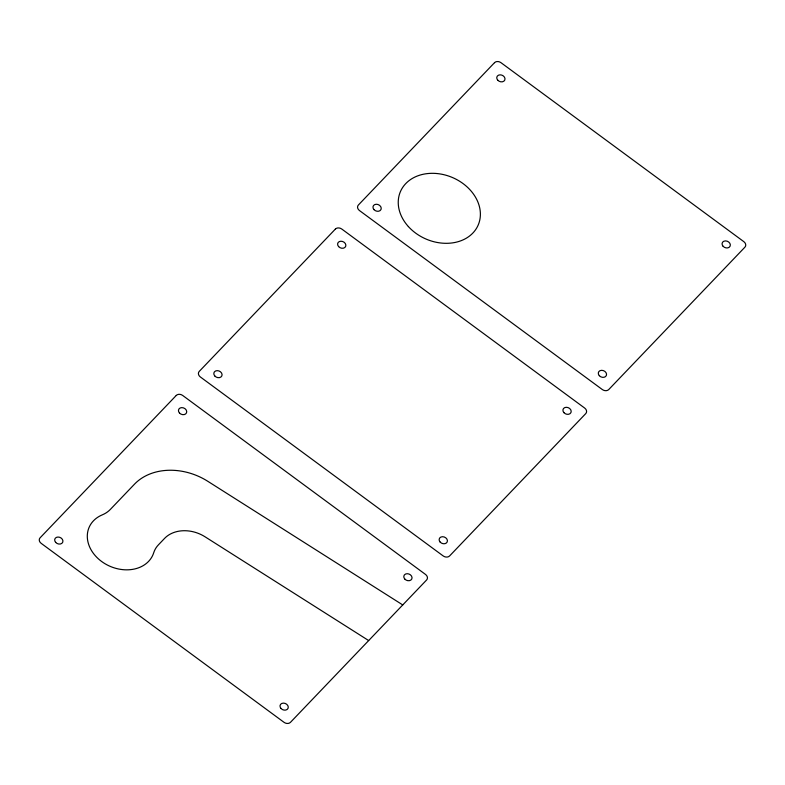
<?xml version="1.0" encoding="UTF-8"?>
<svg xmlns="http://www.w3.org/2000/svg" width="785" height="785" viewBox="0 0 785 785"><rect width="100%" height="100%" fill="white"/><g stroke="black" fill="none" stroke-linecap="round" stroke-linejoin="round"><path stroke-width="1.18" d="M402.744 604.931L207.789 481.293A57.119 45.196 23.2 0 0 134.549 484.119L110.322 509.445A31.586 24.992 23.2 0 1 102.305 514.852A34.736 27.485 23.2 0 0 101.569 561.442A34.736 27.485 23.2 0 0 153.713 552.748A31.586 24.992 23.2 0 1 158.393 544.878L164.595 538.382A31.586 24.992 23.2 0 1 205.091 536.822L368.665 640.56M176.252 395.454L40.094 537.813A4.739 3.748 23.2 0 0 41.193 543.357L284.052 722.337A4.739 3.748 23.2 0 0 290.46 722.337L426.618 579.978A4.739 3.748 23.2 0 0 425.509 574.434L182.66 395.444A4.739 3.748 23.2 0 0 176.252 395.454M335.391 229.063L199.233 371.423A4.739 3.748 23.2 0 0 200.342 376.957L443.201 555.947A4.739 3.748 23.2 0 0 449.609 555.937L585.767 413.577A4.739 3.748 23.2 0 0 584.658 408.043L341.799 229.053A4.739 3.748 23.2 0 0 335.391 229.063M494.54 62.663L358.382 205.022A4.739 3.748 23.2 0 0 359.491 210.566L602.34 389.556A4.739 3.748 23.2 0 0 608.748 389.546L744.906 247.187A4.739 3.748 23.2 0 0 743.807 241.643L500.948 62.663A4.739 3.748 23.2 0 0 494.54 62.663M408.377 226.561A42.321 33.48 23.2 0 0 478.183 225.06A42.321 33.48 23.2 0 0 431.387 173.328A42.321 33.48 23.2 0 0 408.377 226.561M373.974 209.615A4.259 3.375 23.2 0 0 381.01 209.467A4.259 3.375 23.2 0 0 376.29 204.257A4.259 3.375 23.2 0 0 373.974 209.615M599.308 375.691A4.259 3.375 23.2 0 0 606.334 375.534A4.259 3.375 23.2 0 0 601.624 370.324A4.259 3.375 23.2 0 0 599.308 375.691M723.083 246.274A4.259 3.375 23.2 0 0 730.119 246.117A4.259 3.375 23.2 0 0 725.399 240.907A4.259 3.375 23.2 0 0 723.083 246.274M497.759 80.198A4.259 3.375 23.2 0 0 504.784 80.05A4.259 3.375 23.2 0 0 500.074 74.84A4.259 3.375 23.2 0 0 497.759 80.198M338.61 246.598A4.259 3.375 23.2 0 0 345.645 246.441A4.259 3.375 23.2 0 0 340.925 241.231A4.259 3.375 23.2 0 0 338.61 246.598M563.934 412.665A4.259 3.375 23.2 0 0 570.97 412.517A4.259 3.375 23.2 0 0 566.26 407.297A4.259 3.375 23.2 0 0 563.934 412.665M440.159 542.082A4.259 3.375 23.2 0 0 447.195 541.935A4.259 3.375 23.2 0 0 442.475 536.714A4.259 3.375 23.2 0 0 440.159 542.082M214.825 376.015A4.259 3.375 23.2 0 0 221.861 375.858A4.259 3.375 23.2 0 0 217.151 370.648A4.259 3.375 23.2 0 0 214.825 376.015M55.686 542.406A4.259 3.375 23.2 0 0 62.712 542.258A4.259 3.375 23.2 0 0 58.002 537.038A4.259 3.375 23.2 0 0 55.686 542.406M281.01 708.472A4.259 3.375 23.2 0 0 288.046 708.325A4.259 3.375 23.2 0 0 283.326 703.115A4.259 3.375 23.2 0 0 281.01 708.472M404.795 579.055A4.259 3.375 23.2 0 0 411.821 578.908A4.259 3.375 23.2 0 0 407.111 573.698A4.259 3.375 23.2 0 0 404.795 579.055M179.461 412.988A4.259 3.375 23.2 0 0 186.496 412.841A4.259 3.375 23.2 0 0 181.777 407.621A4.259 3.375 23.2 0 0 179.461 412.988"/></g></svg>
